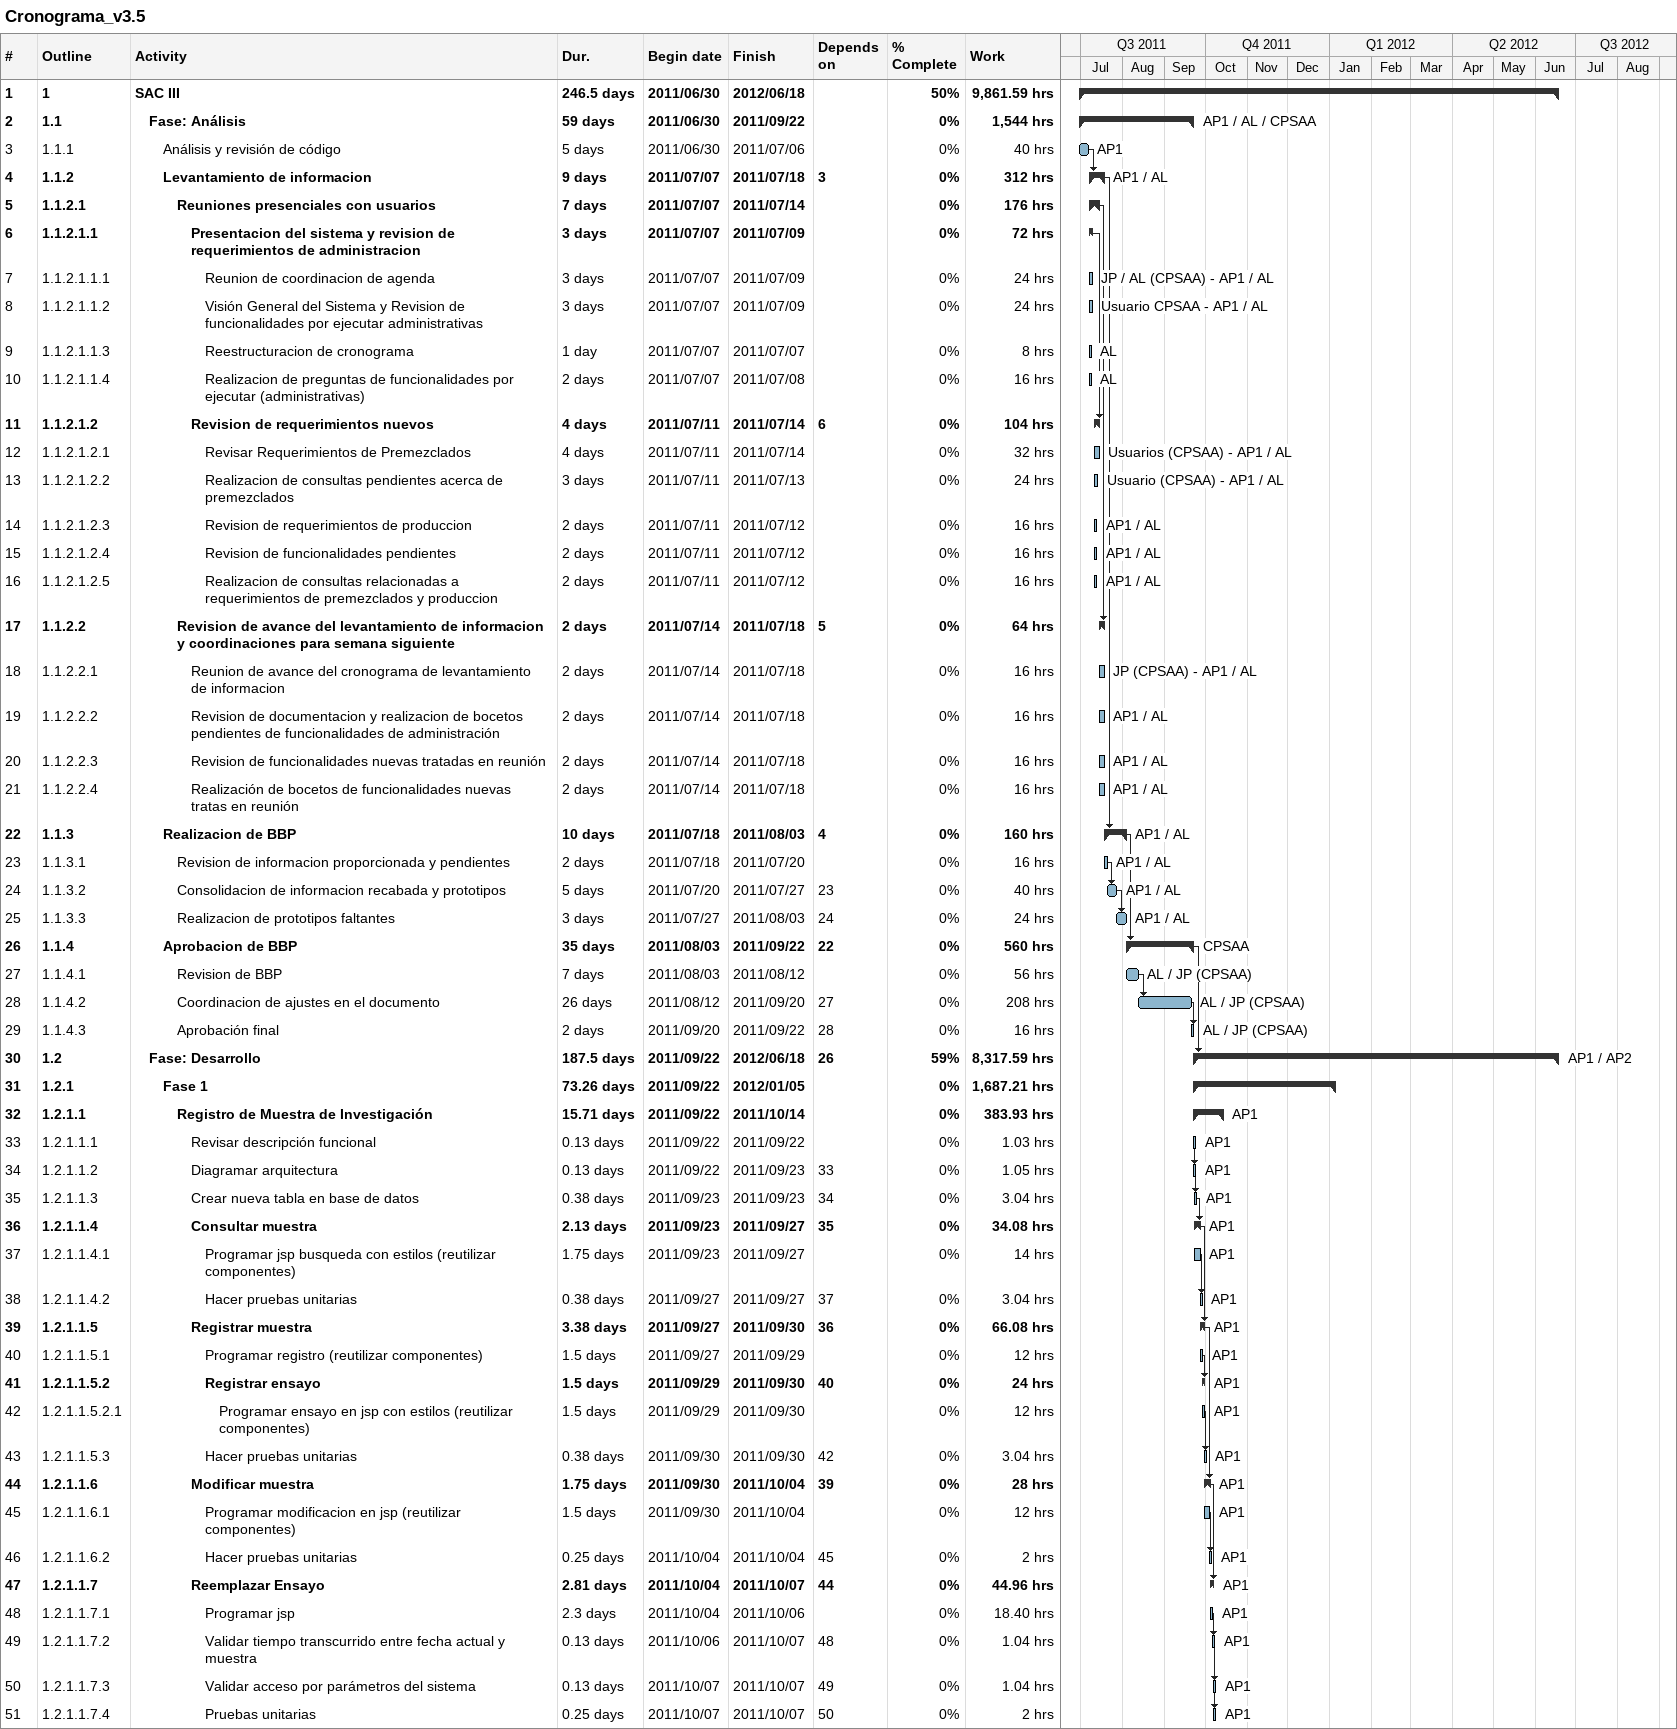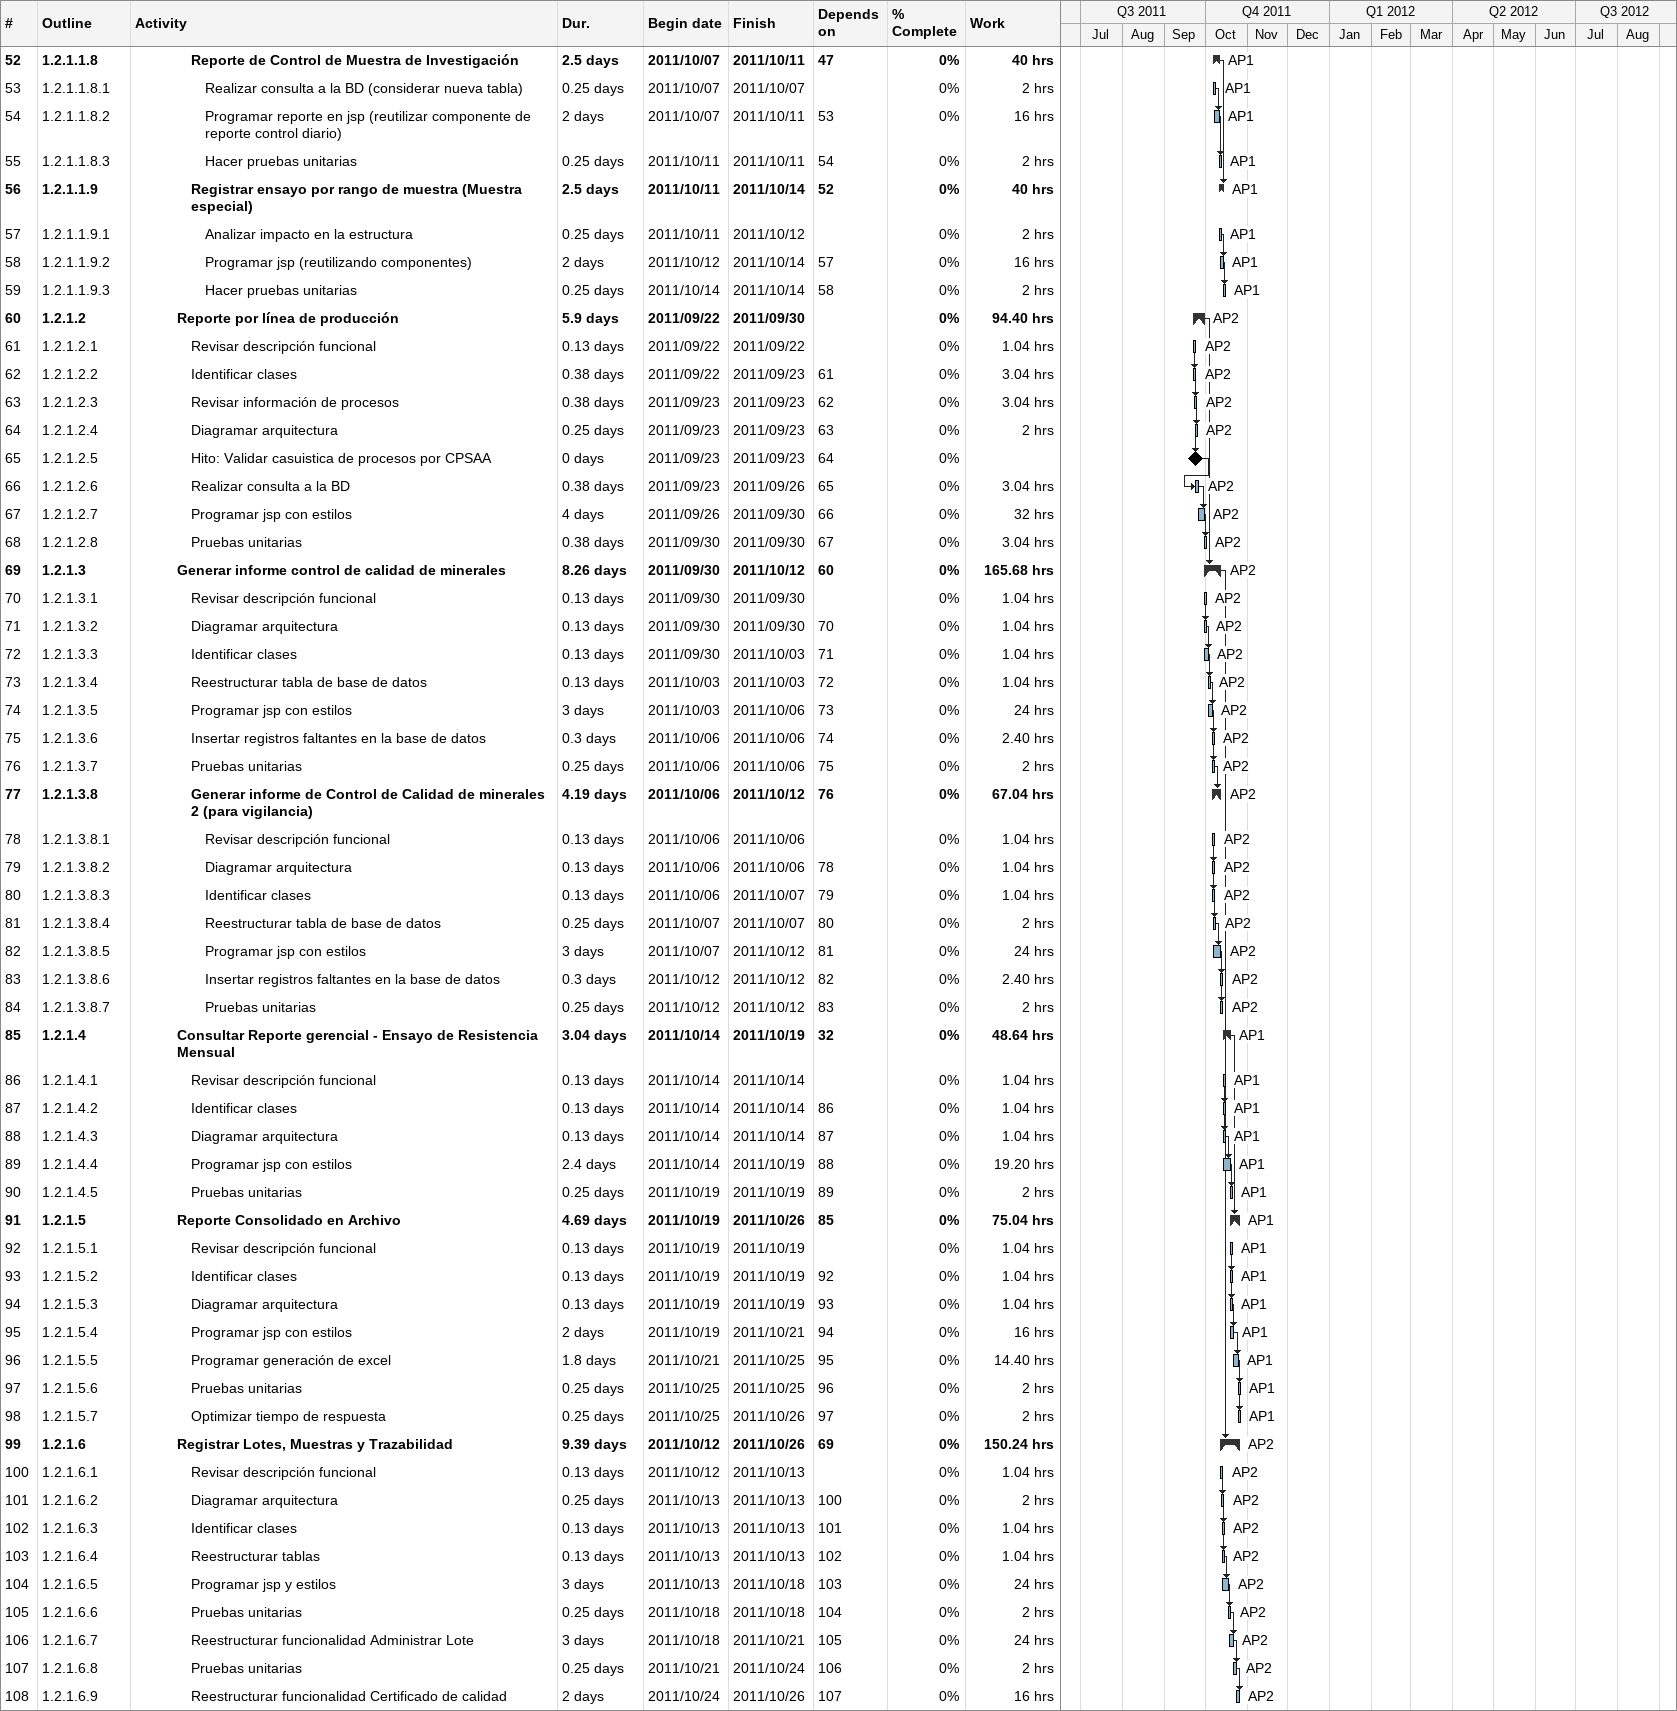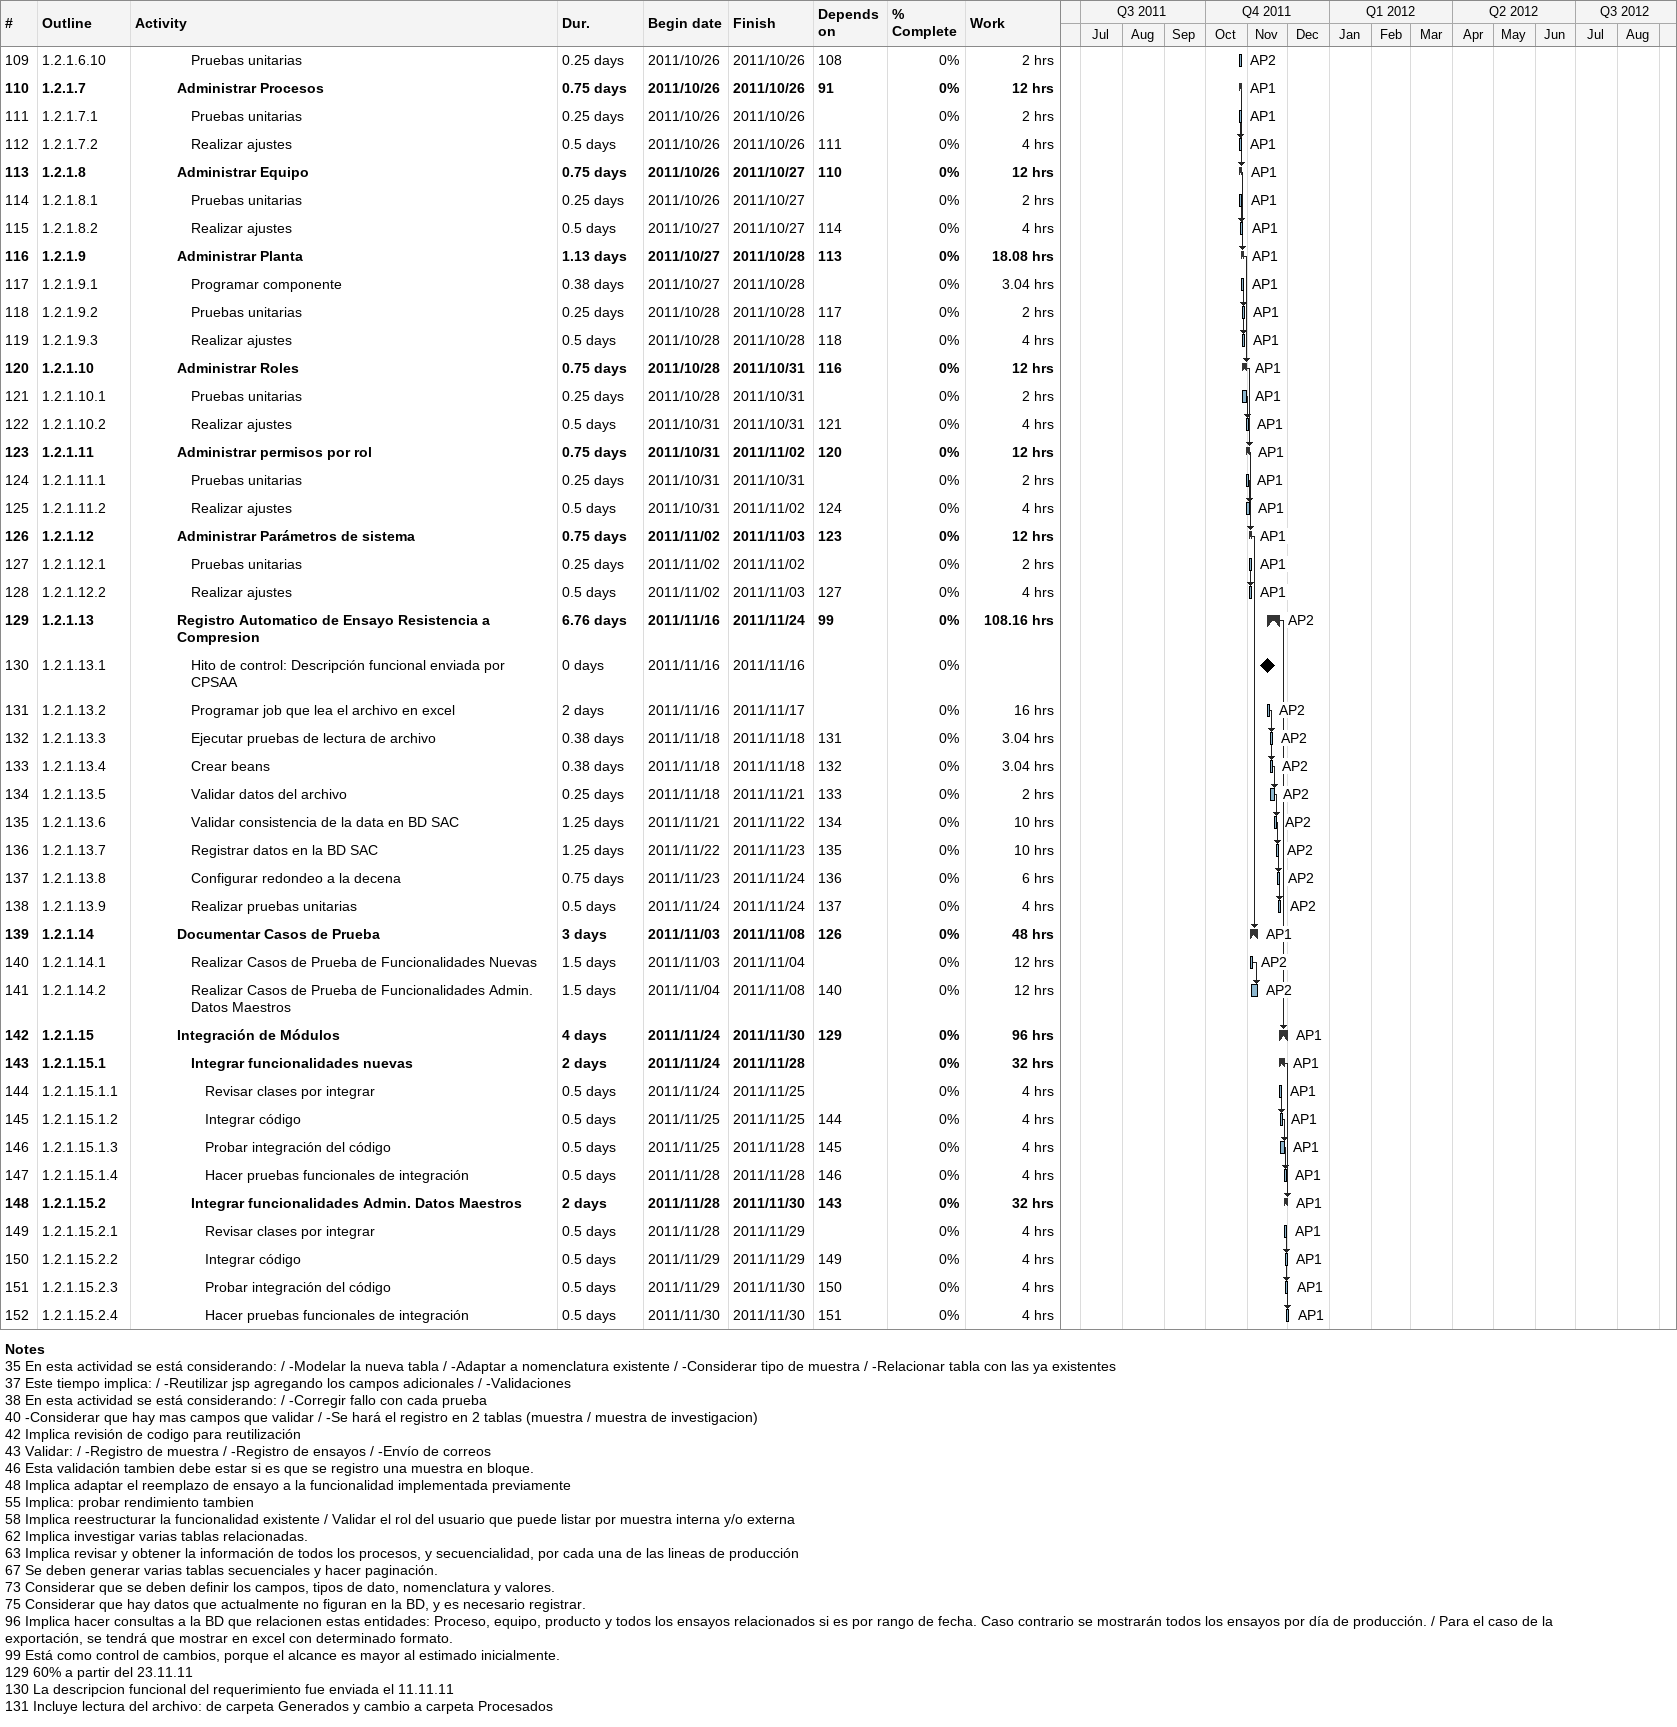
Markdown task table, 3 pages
Cronograma_v3.5

| ID | WBS | Task | Duration | Start | Finish | Predecessors | Resources | % complete | Work (h) |
|---|---|---|---|---|---|---|---|---|---|
| 1 | 1 | **SAC III** | 246.5d | 2011-06-30 | 2012-06-18 |  |  | 50 | 9861.59 |
| 2 | 1.1 | **Fase: Análisis** | 59d | 2011-06-30 | 2011-09-22 |  | AP1 / AL / CPSAA | 0 | 1544 |
| 3 | 1.1.1 | Análisis y revisión de código | 5d | 2011-06-30 | 2011-07-06 |  | AP1 | 0 | 40 |
| 4 | 1.1.2 | **Levantamiento de informacion** | 9d | 2011-07-07 | 2011-07-18 | 3 | AP1 / AL | 0 | 312 |
| 5 | 1.1.2.1 | **Reuniones presenciales con usuarios** | 7d | 2011-07-07 | 2011-07-14 |  |  | 0 | 176 |
| 6 | 1.1.2.1.1 | **Presentacion del sistema y revision de requerimientos de administracion** | 3d | 2011-07-07 | 2011-07-09 |  |  | 0 | 72 |
| 7 | 1.1.2.1.1.1 | Reunion de coordinacion de agenda | 3d | 2011-07-07 | 2011-07-09 |  | JP / AL (CPSAA) - AP1 / AL | 0 | 24 |
| 8 | 1.1.2.1.1.2 | Visión General del Sistema y Revision de funcionalidades por ejecutar administrativas | 3d | 2011-07-07 | 2011-07-09 |  | Usuario CPSAA - AP1 / AL | 0 | 24 |
| 9 | 1.1.2.1.1.3 | Reestructuracion de cronograma | 1d | 2011-07-07 | 2011-07-07 |  | AL | 0 | 8 |
| 10 | 1.1.2.1.1.4 | Realizacion de preguntas de funcionalidades por ejecutar (administrativas) | 2d | 2011-07-07 | 2011-07-08 |  | AL | 0 | 16 |
| 11 | 1.1.2.1.2 | **Revision de requerimientos nuevos** | 4d | 2011-07-11 | 2011-07-14 | 6 |  | 0 | 104 |
| 12 | 1.1.2.1.2.1 | Revisar Requerimientos de Premezclados | 4d | 2011-07-11 | 2011-07-14 |  | Usuarios (CPSAA) - AP1 / AL | 0 | 32 |
| 13 | 1.1.2.1.2.2 | Realizacion de consultas pendientes acerca de premezclados | 3d | 2011-07-11 | 2011-07-13 |  | Usuario (CPSAA) - AP1 / AL | 0 | 24 |
| 14 | 1.1.2.1.2.3 | Revision de requerimientos de produccion | 2d | 2011-07-11 | 2011-07-12 |  | AP1 / AL | 0 | 16 |
| 15 | 1.1.2.1.2.4 | Revision de funcionalidades pendientes | 2d | 2011-07-11 | 2011-07-12 |  | AP1 / AL | 0 | 16 |
| 16 | 1.1.2.1.2.5 | Realizacion de consultas relacionadas a requerimientos de premezclados y produccion | 2d | 2011-07-11 | 2011-07-12 |  | AP1 / AL | 0 | 16 |
| 17 | 1.1.2.2 | **Revision de avance del levantamiento de informacion y coordinaciones para semana siguiente** | 2d | 2011-07-14 | 2011-07-18 | 5 |  | 0 | 64 |
| 18 | 1.1.2.2.1 | Reunion de avance del cronograma de levantamiento de informacion | 2d | 2011-07-14 | 2011-07-18 |  | JP (CPSAA) - AP1 / AL | 0 | 16 |
| 19 | 1.1.2.2.2 | Revision de documentacion y realizacion de bocetos pendientes de funcionalidades de administración | 2d | 2011-07-14 | 2011-07-18 |  | AP1 / AL | 0 | 16 |
| 20 | 1.1.2.2.3 | Revision de funcionalidades nuevas tratadas en reunión | 2d | 2011-07-14 | 2011-07-18 |  | AP1 / AL | 0 | 16 |
| 21 | 1.1.2.2.4 | Realización de bocetos de funcionalidades nuevas tratas en reunión | 2d | 2011-07-14 | 2011-07-18 |  | AP1 / AL | 0 | 16 |
| 22 | 1.1.3 | **Realizacion de BBP** | 10d | 2011-07-18 | 2011-08-03 | 4 | AP1 / AL | 0 | 160 |
| 23 | 1.1.3.1 | Revision de informacion proporcionada y pendientes | 2d | 2011-07-18 | 2011-07-20 |  | AP1 / AL | 0 | 16 |
| 24 | 1.1.3.2 | Consolidacion de informacion recabada y prototipos | 5d | 2011-07-20 | 2011-07-27 | 23 | AP1 / AL | 0 | 40 |
| 25 | 1.1.3.3 | Realizacion de prototipos faltantes | 3d | 2011-07-27 | 2011-08-03 | 24 | AP1 / AL | 0 | 24 |
| 26 | 1.1.4 | **Aprobacion de BBP** | 35d | 2011-08-03 | 2011-09-22 | 22 | CPSAA | 0 | 560 |
| 27 | 1.1.4.1 | Revision de BBP | 7d | 2011-08-03 | 2011-08-12 |  | AL / JP (CPSAA) | 0 | 56 |
| 28 | 1.1.4.2 | Coordinacion de ajustes en el documento | 26d | 2011-08-12 | 2011-09-20 | 27 | AL / JP (CPSAA) | 0 | 208 |
| 29 | 1.1.4.3 | Aprobación final | 2d | 2011-09-20 | 2011-09-22 | 28 | AL / JP (CPSAA) | 0 | 16 |
| 30 | 1.2 | **Fase: Desarrollo** | 187.5d | 2011-09-22 | 2012-06-18 | 26 | AP1 / AP2 | 59 | 8317.59 |
| 31 | 1.2.1 | **Fase 1** | 73.26d | 2011-09-22 | 2012-01-05 |  |  | 0 | 1687.21 |
| 32 | 1.2.1.1 | **Registro de Muestra de Investigación** | 15.71d | 2011-09-22 | 2011-10-14 |  | AP1 | 0 | 383.93 |
| 33 | 1.2.1.1.1 | Revisar descripción funcional | 0.13d | 2011-09-22 | 2011-09-22 |  | AP1 | 0 | 1.03 |
| 34 | 1.2.1.1.2 | Diagramar arquitectura | 0.13d | 2011-09-22 | 2011-09-23 | 33 | AP1 | 0 | 1.05 |
| 35 | 1.2.1.1.3 | Crear nueva tabla en base de datos | 0.38d | 2011-09-23 | 2011-09-23 | 34 | AP1 | 0 | 3.04 |
| 36 | 1.2.1.1.4 | **Consultar muestra** | 2.13d | 2011-09-23 | 2011-09-27 | 35 | AP1 | 0 | 34.08 |
| 37 | 1.2.1.1.4.1 | Programar jsp busqueda con estilos (reutilizar componentes) | 1.75d | 2011-09-23 | 2011-09-27 |  | AP1 | 0 | 14 |
| 38 | 1.2.1.1.4.2 | Hacer pruebas unitarias | 0.38d | 2011-09-27 | 2011-09-27 | 37 | AP1 | 0 | 3.04 |
| 39 | 1.2.1.1.5 | **Registrar muestra** | 3.38d | 2011-09-27 | 2011-09-30 | 36 | AP1 | 0 | 66.08 |
| 40 | 1.2.1.1.5.1 | Programar registro (reutilizar componentes) | 1.5d | 2011-09-27 | 2011-09-29 |  | AP1 | 0 | 12 |
| 41 | 1.2.1.1.5.2 | **Registrar ensayo** | 1.5d | 2011-09-29 | 2011-09-30 | 40 | AP1 | 0 | 24 |
| 42 | 1.2.1.1.5.2.1 | Programar ensayo en jsp con estilos (reutilizar componentes) | 1.5d | 2011-09-29 | 2011-09-30 |  | AP1 | 0 | 12 |
| 43 | 1.2.1.1.5.3 | Hacer pruebas unitarias | 0.38d | 2011-09-30 | 2011-09-30 | 42 | AP1 | 0 | 3.04 |
| 44 | 1.2.1.1.6 | **Modificar muestra** | 1.75d | 2011-09-30 | 2011-10-04 | 39 | AP1 | 0 | 28 |
| 45 | 1.2.1.1.6.1 | Programar modificacion en jsp (reutilizar componentes) | 1.5d | 2011-09-30 | 2011-10-04 |  | AP1 | 0 | 12 |
| 46 | 1.2.1.1.6.2 | Hacer pruebas unitarias | 0.25d | 2011-10-04 | 2011-10-04 | 45 | AP1 | 0 | 2 |
| 47 | 1.2.1.1.7 | **Reemplazar Ensayo** | 2.81d | 2011-10-04 | 2011-10-07 | 44 | AP1 | 0 | 44.96 |
| 48 | 1.2.1.1.7.1 | Programar jsp | 2.3d | 2011-10-04 | 2011-10-06 |  | AP1 | 0 | 18.40 |
| 49 | 1.2.1.1.7.2 | Validar tiempo transcurrido entre fecha actual y muestra | 0.13d | 2011-10-06 | 2011-10-07 | 48 | AP1 | 0 | 1.04 |
| 50 | 1.2.1.1.7.3 | Validar acceso por parámetros del sistema | 0.13d | 2011-10-07 | 2011-10-07 | 49 | AP1 | 0 | 1.04 |
| 51 | 1.2.1.1.7.4 | Pruebas unitarias | 0.25d | 2011-10-07 | 2011-10-07 | 50 | AP1 | 0 | 2 |
| 52 | 1.2.1.1.8 | **Reporte de Control de Muestra de Investigación** | 2.5d | 2011-10-07 | 2011-10-11 | 47 | AP1 | 0 | 40 |
| 53 | 1.2.1.1.8.1 | Realizar consulta a la BD (considerar nueva tabla) | 0.25d | 2011-10-07 | 2011-10-07 |  | AP1 | 0 | 2 |
| 54 | 1.2.1.1.8.2 | Programar reporte en jsp (reutilizar componente de reporte control diario) | 2d | 2011-10-07 | 2011-10-11 | 53 | AP1 | 0 | 16 |
| 55 | 1.2.1.1.8.3 | Hacer pruebas unitarias | 0.25d | 2011-10-11 | 2011-10-11 | 54 | AP1 | 0 | 2 |
| 56 | 1.2.1.1.9 | **Registrar ensayo por rango de muestra (Muestra especial)** | 2.5d | 2011-10-11 | 2011-10-14 | 52 | AP1 | 0 | 40 |
| 57 | 1.2.1.1.9.1 | Analizar impacto en la estructura | 0.25d | 2011-10-11 | 2011-10-12 |  | AP1 | 0 | 2 |
| 58 | 1.2.1.1.9.2 | Programar jsp (reutilizando componentes) | 2d | 2011-10-12 | 2011-10-14 | 57 | AP1 | 0 | 16 |
| 59 | 1.2.1.1.9.3 | Hacer pruebas unitarias | 0.25d | 2011-10-14 | 2011-10-14 | 58 | AP1 | 0 | 2 |
| 60 | 1.2.1.2 | **Reporte por línea de producción** | 5.9d | 2011-09-22 | 2011-09-30 |  | AP2 | 0 | 94.40 |
| 61 | 1.2.1.2.1 | Revisar descripción funcional | 0.13d | 2011-09-22 | 2011-09-22 |  | AP2 | 0 | 1.04 |
| 62 | 1.2.1.2.2 | Identificar clases | 0.38d | 2011-09-22 | 2011-09-23 | 61 | AP2 | 0 | 3.04 |
| 63 | 1.2.1.2.3 | Revisar información de procesos | 0.38d | 2011-09-23 | 2011-09-23 | 62 | AP2 | 0 | 3.04 |
| 64 | 1.2.1.2.4 | Diagramar arquitectura | 0.25d | 2011-09-23 | 2011-09-23 | 63 | AP2 | 0 | 2 |
| 65 | 1.2.1.2.5 | Hito: Validar casuistica de procesos por CPSAA | 0d | 2011-09-23 | 2011-09-23 | 64 |  | 0 |  |
| 66 | 1.2.1.2.6 | Realizar consulta a la BD | 0.38d | 2011-09-23 | 2011-09-26 | 65 | AP2 | 0 | 3.04 |
| 67 | 1.2.1.2.7 | Programar jsp con estilos | 4d | 2011-09-26 | 2011-09-30 | 66 | AP2 | 0 | 32 |
| 68 | 1.2.1.2.8 | Pruebas unitarias | 0.38d | 2011-09-30 | 2011-09-30 | 67 | AP2 | 0 | 3.04 |
| 69 | 1.2.1.3 | **Generar informe control de calidad de minerales** | 8.26d | 2011-09-30 | 2011-10-12 | 60 | AP2 | 0 | 165.68 |
| 70 | 1.2.1.3.1 | Revisar descripción funcional | 0.13d | 2011-09-30 | 2011-09-30 |  | AP2 | 0 | 1.04 |
| 71 | 1.2.1.3.2 | Diagramar arquitectura | 0.13d | 2011-09-30 | 2011-09-30 | 70 | AP2 | 0 | 1.04 |
| 72 | 1.2.1.3.3 | Identificar clases | 0.13d | 2011-09-30 | 2011-10-03 | 71 | AP2 | 0 | 1.04 |
| 73 | 1.2.1.3.4 | Reestructurar tabla de base de datos | 0.13d | 2011-10-03 | 2011-10-03 | 72 | AP2 | 0 | 1.04 |
| 74 | 1.2.1.3.5 | Programar jsp con estilos | 3d | 2011-10-03 | 2011-10-06 | 73 | AP2 | 0 | 24 |
| 75 | 1.2.1.3.6 | Insertar registros faltantes en la base de datos | 0.3d | 2011-10-06 | 2011-10-06 | 74 | AP2 | 0 | 2.40 |
| 76 | 1.2.1.3.7 | Pruebas unitarias | 0.25d | 2011-10-06 | 2011-10-06 | 75 | AP2 | 0 | 2 |
| 77 | 1.2.1.3.8 | **Generar informe de Control de Calidad de minerales 2 (para vigilancia)** | 4.19d | 2011-10-06 | 2011-10-12 | 76 | AP2 | 0 | 67.04 |
| 78 | 1.2.1.3.8.1 | Revisar descripción funcional | 0.13d | 2011-10-06 | 2011-10-06 |  | AP2 | 0 | 1.04 |
| 79 | 1.2.1.3.8.2 | Diagramar arquitectura | 0.13d | 2011-10-06 | 2011-10-06 | 78 | AP2 | 0 | 1.04 |
| 80 | 1.2.1.3.8.3 | Identificar clases | 0.13d | 2011-10-06 | 2011-10-07 | 79 | AP2 | 0 | 1.04 |
| 81 | 1.2.1.3.8.4 | Reestructurar tabla de base de datos | 0.25d | 2011-10-07 | 2011-10-07 | 80 | AP2 | 0 | 2 |
| 82 | 1.2.1.3.8.5 | Programar jsp con estilos | 3d | 2011-10-07 | 2011-10-12 | 81 | AP2 | 0 | 24 |
| 83 | 1.2.1.3.8.6 | Insertar registros faltantes en la base de datos | 0.3d | 2011-10-12 | 2011-10-12 | 82 | AP2 | 0 | 2.40 |
| 84 | 1.2.1.3.8.7 | Pruebas unitarias | 0.25d | 2011-10-12 | 2011-10-12 | 83 | AP2 | 0 | 2 |
| 85 | 1.2.1.4 | **Consultar Reporte gerencial - Ensayo de Resistencia Mensual** | 3.04d | 2011-10-14 | 2011-10-19 | 32 | AP1 | 0 | 48.64 |
| 86 | 1.2.1.4.1 | Revisar descripción funcional | 0.13d | 2011-10-14 | 2011-10-14 |  | AP1 | 0 | 1.04 |
| 87 | 1.2.1.4.2 | Identificar clases | 0.13d | 2011-10-14 | 2011-10-14 | 86 | AP1 | 0 | 1.04 |
| 88 | 1.2.1.4.3 | Diagramar arquitectura | 0.13d | 2011-10-14 | 2011-10-14 | 87 | AP1 | 0 | 1.04 |
| 89 | 1.2.1.4.4 | Programar jsp con estilos | 2.4d | 2011-10-14 | 2011-10-19 | 88 | AP1 | 0 | 19.20 |
| 90 | 1.2.1.4.5 | Pruebas unitarias | 0.25d | 2011-10-19 | 2011-10-19 | 89 | AP1 | 0 | 2 |
| 91 | 1.2.1.5 | **Reporte Consolidado en Archivo** | 4.69d | 2011-10-19 | 2011-10-26 | 85 | AP1 | 0 | 75.04 |
| 92 | 1.2.1.5.1 | Revisar descripción funcional | 0.13d | 2011-10-19 | 2011-10-19 |  | AP1 | 0 | 1.04 |
| 93 | 1.2.1.5.2 | Identificar clases | 0.13d | 2011-10-19 | 2011-10-19 | 92 | AP1 | 0 | 1.04 |
| 94 | 1.2.1.5.3 | Diagramar arquitectura | 0.13d | 2011-10-19 | 2011-10-19 | 93 | AP1 | 0 | 1.04 |
| 95 | 1.2.1.5.4 | Programar jsp con estilos | 2d | 2011-10-19 | 2011-10-21 | 94 | AP1 | 0 | 16 |
| 96 | 1.2.1.5.5 | Programar generación de excel | 1.8d | 2011-10-21 | 2011-10-25 | 95 | AP1 | 0 | 14.40 |
| 97 | 1.2.1.5.6 | Pruebas unitarias | 0.25d | 2011-10-25 | 2011-10-25 | 96 | AP1 | 0 | 2 |
| 98 | 1.2.1.5.7 | Optimizar tiempo de respuesta | 0.25d | 2011-10-25 | 2011-10-26 | 97 | AP1 | 0 | 2 |
| 99 | 1.2.1.6 | **Registrar Lotes, Muestras y Trazabilidad** | 9.39d | 2011-10-12 | 2011-10-26 | 69 | AP2 | 0 | 150.24 |
| 100 | 1.2.1.6.1 | Revisar descripción funcional | 0.13d | 2011-10-12 | 2011-10-13 |  | AP2 | 0 | 1.04 |
| 101 | 1.2.1.6.2 | Diagramar arquitectura | 0.25d | 2011-10-13 | 2011-10-13 | 100 | AP2 | 0 | 2 |
| 102 | 1.2.1.6.3 | Identificar clases | 0.13d | 2011-10-13 | 2011-10-13 | 101 | AP2 | 0 | 1.04 |
| 103 | 1.2.1.6.4 | Reestructurar tablas | 0.13d | 2011-10-13 | 2011-10-13 | 102 | AP2 | 0 | 1.04 |
| 104 | 1.2.1.6.5 | Programar jsp y estilos | 3d | 2011-10-13 | 2011-10-18 | 103 | AP2 | 0 | 24 |
| 105 | 1.2.1.6.6 | Pruebas unitarias | 0.25d | 2011-10-18 | 2011-10-18 | 104 | AP2 | 0 | 2 |
| 106 | 1.2.1.6.7 | Reestructurar funcionalidad Administrar Lote | 3d | 2011-10-18 | 2011-10-21 | 105 | AP2 | 0 | 24 |
| 107 | 1.2.1.6.8 | Pruebas unitarias | 0.25d | 2011-10-21 | 2011-10-24 | 106 | AP2 | 0 | 2 |
| 108 | 1.2.1.6.9 | Reestructurar funcionalidad Certificado de calidad | 2d | 2011-10-24 | 2011-10-26 | 107 | AP2 | 0 | 16 |
| 109 | 1.2.1.6.10 | Pruebas unitarias | 0.25d | 2011-10-26 | 2011-10-26 | 108 | AP2 | 0 | 2 |
| 110 | 1.2.1.7 | **Administrar Procesos** | 0.75d | 2011-10-26 | 2011-10-26 | 91 | AP1 | 0 | 12 |
| 111 | 1.2.1.7.1 | Pruebas unitarias | 0.25d | 2011-10-26 | 2011-10-26 |  | AP1 | 0 | 2 |
| 112 | 1.2.1.7.2 | Realizar ajustes | 0.5d | 2011-10-26 | 2011-10-26 | 111 | AP1 | 0 | 4 |
| 113 | 1.2.1.8 | **Administrar Equipo** | 0.75d | 2011-10-26 | 2011-10-27 | 110 | AP1 | 0 | 12 |
| 114 | 1.2.1.8.1 | Pruebas unitarias | 0.25d | 2011-10-26 | 2011-10-27 |  | AP1 | 0 | 2 |
| 115 | 1.2.1.8.2 | Realizar ajustes | 0.5d | 2011-10-27 | 2011-10-27 | 114 | AP1 | 0 | 4 |
| 116 | 1.2.1.9 | **Administrar Planta** | 1.13d | 2011-10-27 | 2011-10-28 | 113 | AP1 | 0 | 18.08 |
| 117 | 1.2.1.9.1 | Programar componente | 0.38d | 2011-10-27 | 2011-10-28 |  | AP1 | 0 | 3.04 |
| 118 | 1.2.1.9.2 | Pruebas unitarias | 0.25d | 2011-10-28 | 2011-10-28 | 117 | AP1 | 0 | 2 |
| 119 | 1.2.1.9.3 | Realizar ajustes | 0.5d | 2011-10-28 | 2011-10-28 | 118 | AP1 | 0 | 4 |
| 120 | 1.2.1.10 | **Administrar Roles** | 0.75d | 2011-10-28 | 2011-10-31 | 116 | AP1 | 0 | 12 |
| 121 | 1.2.1.10.1 | Pruebas unitarias | 0.25d | 2011-10-28 | 2011-10-31 |  | AP1 | 0 | 2 |
| 122 | 1.2.1.10.2 | Realizar ajustes | 0.5d | 2011-10-31 | 2011-10-31 | 121 | AP1 | 0 | 4 |
| 123 | 1.2.1.11 | **Administrar permisos por rol** | 0.75d | 2011-10-31 | 2011-11-02 | 120 | AP1 | 0 | 12 |
| 124 | 1.2.1.11.1 | Pruebas unitarias | 0.25d | 2011-10-31 | 2011-10-31 |  | AP1 | 0 | 2 |
| 125 | 1.2.1.11.2 | Realizar ajustes | 0.5d | 2011-10-31 | 2011-11-02 | 124 | AP1 | 0 | 4 |
| 126 | 1.2.1.12 | **Administrar Parámetros de sistema** | 0.75d | 2011-11-02 | 2011-11-03 | 123 | AP1 | 0 | 12 |
| 127 | 1.2.1.12.1 | Pruebas unitarias | 0.25d | 2011-11-02 | 2011-11-02 |  | AP1 | 0 | 2 |
| 128 | 1.2.1.12.2 | Realizar ajustes | 0.5d | 2011-11-02 | 2011-11-03 | 127 | AP1 | 0 | 4 |
| 129 | 1.2.1.13 | **Registro Automatico de Ensayo Resistencia a Compresion** | 6.76d | 2011-11-16 | 2011-11-24 | 99 | AP2 | 0 | 108.16 |
| 130 | 1.2.1.13.1 | Hito de control: Descripción funcional enviada por CPSAA | 0d | 2011-11-16 | 2011-11-16 |  |  | 0 |  |
| 131 | 1.2.1.13.2 | Programar job que lea el archivo en excel | 2d | 2011-11-16 | 2011-11-17 |  | AP2 | 0 | 16 |
| 132 | 1.2.1.13.3 | Ejecutar pruebas de lectura de archivo | 0.38d | 2011-11-18 | 2011-11-18 | 131 | AP2 | 0 | 3.04 |
| 133 | 1.2.1.13.4 | Crear beans | 0.38d | 2011-11-18 | 2011-11-18 | 132 | AP2 | 0 | 3.04 |
| 134 | 1.2.1.13.5 | Validar datos del archivo | 0.25d | 2011-11-18 | 2011-11-21 | 133 | AP2 | 0 | 2 |
| 135 | 1.2.1.13.6 | Validar consistencia de la data en BD SAC | 1.25d | 2011-11-21 | 2011-11-22 | 134 | AP2 | 0 | 10 |
| 136 | 1.2.1.13.7 | Registrar datos en la BD SAC | 1.25d | 2011-11-22 | 2011-11-23 | 135 | AP2 | 0 | 10 |
| 137 | 1.2.1.13.8 | Configurar redondeo a la decena | 0.75d | 2011-11-23 | 2011-11-24 | 136 | AP2 | 0 | 6 |
| 138 | 1.2.1.13.9 | Realizar pruebas unitarias | 0.5d | 2011-11-24 | 2011-11-24 | 137 | AP2 | 0 | 4 |
| 139 | 1.2.1.14 | **Documentar Casos de Prueba** | 3d | 2011-11-03 | 2011-11-08 | 126 | AP1 | 0 | 48 |
| 140 | 1.2.1.14.1 | Realizar Casos de Prueba de Funcionalidades Nuevas | 1.5d | 2011-11-03 | 2011-11-04 |  | AP2 | 0 | 12 |
| 141 | 1.2.1.14.2 | Realizar Casos de Prueba de Funcionalidades Admin. Datos Maestros | 1.5d | 2011-11-04 | 2011-11-08 | 140 | AP2 | 0 | 12 |
| 142 | 1.2.1.15 | **Integración de Módulos** | 4d | 2011-11-24 | 2011-11-30 | 129 | AP1 | 0 | 96 |
| 143 | 1.2.1.15.1 | **Integrar funcionalidades nuevas** | 2d | 2011-11-24 | 2011-11-28 |  | AP1 | 0 | 32 |
| 144 | 1.2.1.15.1.1 | Revisar clases por integrar | 0.5d | 2011-11-24 | 2011-11-25 |  | AP1 | 0 | 4 |
| 145 | 1.2.1.15.1.2 | Integrar código | 0.5d | 2011-11-25 | 2011-11-25 | 144 | AP1 | 0 | 4 |
| 146 | 1.2.1.15.1.3 | Probar integración del código | 0.5d | 2011-11-25 | 2011-11-28 | 145 | AP1 | 0 | 4 |
| 147 | 1.2.1.15.1.4 | Hacer pruebas funcionales de integración | 0.5d | 2011-11-28 | 2011-11-28 | 146 | AP1 | 0 | 4 |
| 148 | 1.2.1.15.2 | **Integrar funcionalidades Admin. Datos Maestros** | 2d | 2011-11-28 | 2011-11-30 | 143 | AP1 | 0 | 32 |
| 149 | 1.2.1.15.2.1 | Revisar clases por integrar | 0.5d | 2011-11-28 | 2011-11-29 |  | AP1 | 0 | 4 |
| 150 | 1.2.1.15.2.2 | Integrar código | 0.5d | 2011-11-29 | 2011-11-29 | 149 | AP1 | 0 | 4 |
| 151 | 1.2.1.15.2.3 | Probar integración del código | 0.5d | 2011-11-29 | 2011-11-30 | 150 | AP1 | 0 | 4 |
| 152 | 1.2.1.15.2.4 | Hacer pruebas funcionales de integración | 0.5d | 2011-11-30 | 2011-11-30 | 151 | AP1 | 0 | 4 |

Notes
- 35: En esta actividad se está considerando: / -Modelar la nueva tabla / -Adaptar a nomenclatura existente / -Considerar tipo de muestra / -Relacionar tabla con las ya existentes
- 37: Este tiempo implica: / -Reutilizar jsp agregando los campos adicionales / -Validaciones
- 38: En esta actividad se está considerando: / -Corregir fallo con cada prueba
- 40: -Considerar que hay mas campos que validar / -Se hará el registro en 2 tablas (muestra / muestra de investigacion)
- 42: Implica revisión de codigo para reutilización
- 43: Validar: / -Registro de muestra / -Registro de ensayos / -Envío de correos
- 46: Esta validación tambien debe estar si es que se registro una muestra en bloque.
- 48: Implica adaptar el reemplazo de ensayo a la funcionalidad implementada previamente
- 55: Implica: probar rendimiento tambien
- 58: Implica reestructurar la funcionalidad existente / Validar el rol del usuario que puede listar por muestra interna y/o externa
- 62: Implica investigar varias tablas relacionadas.
- 63: Implica revisar y obtener la información de todos los procesos, y secuencialidad, por cada una de las lineas de producción
- 67: Se deben generar varias tablas secuenciales y hacer paginación.
- 73: Considerar que se deben definir los campos, tipos de dato, nomenclatura y valores.
- 75: Considerar que hay datos que actualmente no figuran en la BD, y es necesario registrar.
- 96: Implica hacer consultas a la BD que relacionen estas entidades: Proceso, equipo, producto y todos los ensayos relacionados si es por rango de fecha. Caso contrario se mostrarán todos los ensayos por día de producción. / Para el caso de la exportación, se tendrá que mostrar en excel con determinado formato.
- 99: Está como control de cambios, porque el alcance es mayor al estimado inicialmente.
- 129: 60% a partir del 23.11.11
- 130: La descripcion funcional del requerimiento fue enviada el 11.11.11
- 131: Incluye lectura del archivo: de carpeta Generados y cambio a carpeta Procesados
